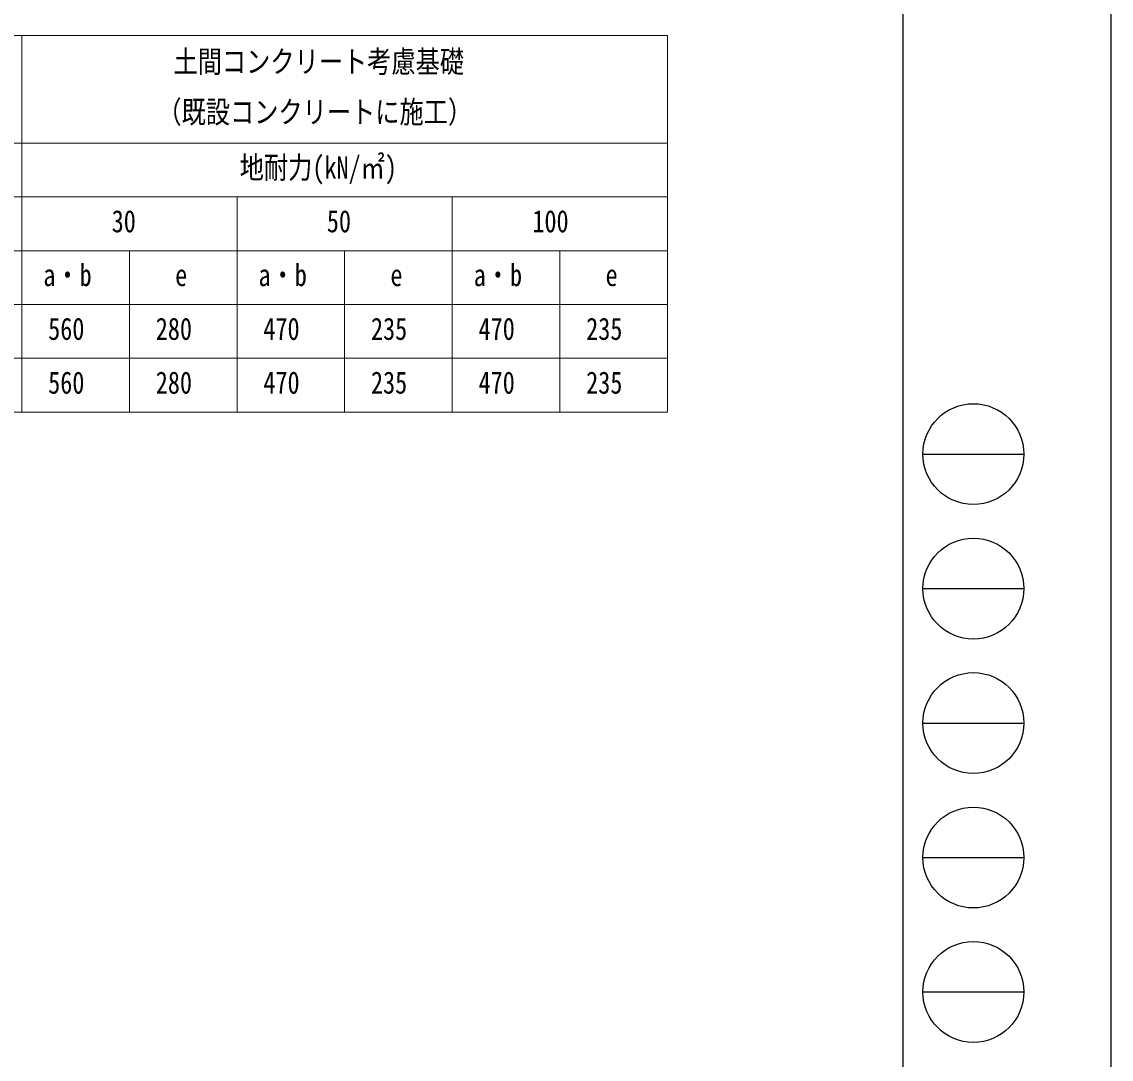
# Model space of a CAD drawing. Units: millimetres, scale not verified. Extents: x -12615 to 12615, y -8910 to 8910.
# Drawn here: x 7755 to 12615, y -4650 to -21 of the extents above; entities that cross this region are included whole.
import ezdxf
from ezdxf.enums import TextEntityAlignment as Align

# ---------------------------------------------------------------- set-up
doc = ezdxf.new("R2010")
doc.units = ezdxf.units.MM
doc.header["$LTSCALE"] = 30
doc.layers.add('0-1_TABLE1', color=7, linetype='Continuous', lineweight=18)
doc.layers.add('0-7_YKK_ZWAK', color=7, linetype='Continuous')
doc.styles.add('ＭＳ ゴシック', font='')
doc.styles.get('ＭＳ ゴシック').set_extended_font_data('MS Gothic')

msp = doc.modelspace()

# ---------------------------------------------------------------- linework, layer by layer
at = {"layer": '0-1_TABLE1'}
for p, q in [((3675.28, -82.32), (10635.28, -82.32)), ((7755.28, -82.32), (7755.28, -1762.32)), ((4875.28, -562.32), (10635.28, -562.32)), ((4875.28, -802.32), (10635.28, -802.32)), ((8715.28, -802.32), (8715.28, -1762.32)), ((9675.28, -802.32), (9675.28, -1762.32)), ((4875.28, -1042.32), (10635.28, -1042.32)), ((8235.28, -1042.32), (8235.28, -1762.32)), ((9195.28, -1042.32), (9195.28, -1762.32)), ((10155.28, -1042.32), (10155.28, -1762.32)), ((4275.28, -1522.32), (10635.28, -1522.32))]:
    msp.add_line(p, q, dxfattribs=at)
for points in [[(10635.28, -82.32), (10635.28, -1042.32), (10635.28, -1762.32)], [(3675.28, -1282.32), (4875.28, -1282.32), (10635.28, -1282.32)], [(3675.28, -1762.32), (4875.28, -1762.32), (10635.28, -1762.32)]]:
    msp.add_lwpolyline(points, dxfattribs=at)
at = {"layer": '0-7_YKK_ZWAK'}
for p, q in [((11685.06, 8325), (11685.06, -7575)), ((11775.06, -1950), (12225.06, -1950)), ((11775.06, -2550), (12225.06, -2550)), ((11775.06, -3150), (12225.06, -3150)), ((11775.06, -3750), (12225.06, -3750)), ((11775.06, -4350), (12225.06, -4350))]:
    msp.add_line(p, q, dxfattribs=at)
msp.add_lwpolyline([(-12615, -8910), (12615, -8910), (12615, 8910), (-12615, 8910)], close=True, dxfattribs=at)
for centre in [(12000.06, -1950), (12000.06, -2550), (12000.06, -3150), (12000.06, -3750), (12000.06, -4350)]:
    msp.add_circle(centre, 225, dxfattribs=at)

# ---------------------------------------------------------------- texts
at = {"layer": '0-1_TABLE1', "style": 'ＭＳ ゴシック', "width": 0.8}
for s, p in [('土間コンクリート考慮基礎', (8432.08, -277.32)), ('（既設コンクリートに施工）', (8360.08, -502.32)), ('地耐力(kN/㎡)', (8727.28, -749.82)), ('30', (8156.08, -989.82)), ('50', (9116.08, -989.82)), ('100', (10032.88, -989.82)), ('a・b', (7851.28, -1229.82)), ('a・b', (8811.28, -1229.82)), ('a・b', (9771.28, -1229.82)), ('e', (8439.28, -1229.82)), ('e', (9399.28, -1229.82)), ('e', (10359.28, -1229.82)), ('560', (7872.88, -1469.82)), ('280', (8352.88, -1469.82)), ('470', (8832.88, -1469.82)), ('235', (9312.88, -1469.82)), ('470', (9792.88, -1469.82)), ('235', (10272.88, -1469.82)), ('560', (7872.88, -1709.82)), ('280', (8352.88, -1709.82)), ('470', (8832.88, -1709.82)), ('235', (9312.88, -1709.82)), ('470', (9792.88, -1709.82)), ('235', (10272.88, -1709.82))]:
    msp.add_text(s, height=98.97, dxfattribs=at).set_placement(p, align=Align.BOTTOM_LEFT)

doc.saveas('drawing.dxf')
